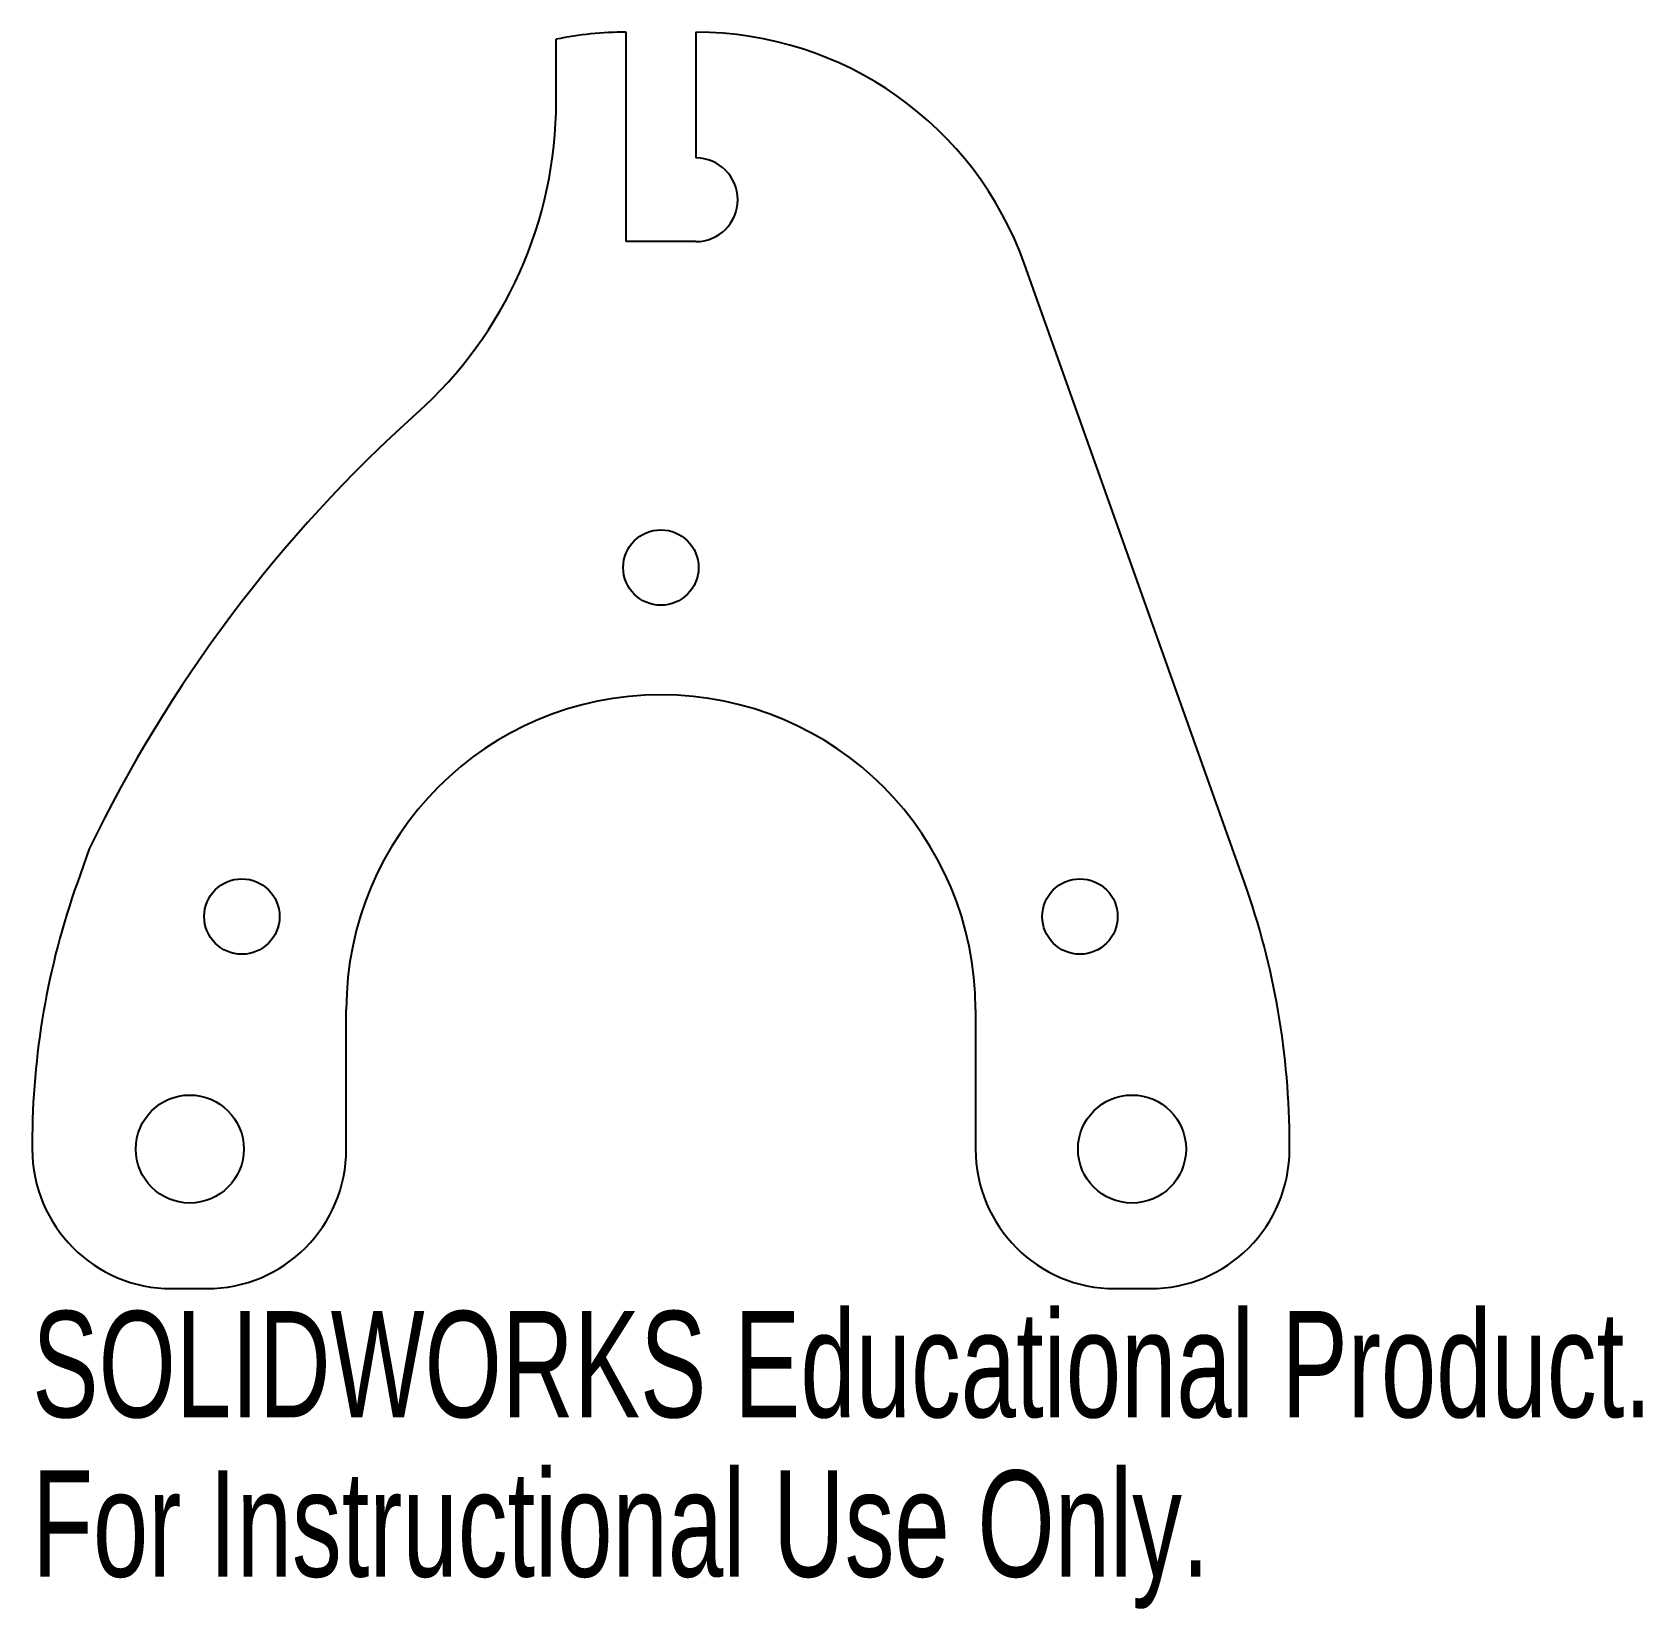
# Model space of a CAD drawing. Header units: inches. Extents: x -1.13 to 1.76, y -1.07 to 1.75.
import ezdxf

# ---------------------------------------------------------------- set-up
doc = ezdxf.new("R2010")
doc.units = ezdxf.units.IN
doc.header["$MEASUREMENT"] = 0
doc.styles.add('SLDTEXTSTYLE0', font='TXT', dxfattribs={"width": 0.7})

msp = doc.modelspace()

# ---------------------------------------------------------------- linework, layer by layer
at = {"color": 7, "linetype": 'Continuous', "lineweight": 25}
for p, q in [((-0.1875, 1.6262), (-0.1875, 1.7374)), ((-0.0625, 1.375), (-0.0625, 1.75)), ((0.0625, 1.75), (0.0625, 1.525)), ((0.0625, 1.375), (-0.0625, 1.375)), ((1.045, 0.2276), (0.6514, 1.3344)), ((-1.0238, 0.2874), (-1.045, 0.2276)), ((-0.5635, -0.25), (-0.5635, 0)), ((0.5635, 0), (0.5635, -0.25)), ((-1.126, -0.2416), (-1.126, -0.25)), ((1.126, -0.25), (1.126, -0.2416)), ((-0.876, -0.5), (-0.8135, -0.5)), ((0.8135, -0.5), (0.876, -0.5))]:
    msp.add_line(p, q, dxfattribs=at)
for centre, radius in [((0, 0.7913), 0.0675), ((-0.7505, 0.1663), 0.0675), ((0.7505, 0.1663), 0.0675), ((-0.8438, -0.25), 0.0967), ((0.8438, -0.25), 0.0967)]:
    msp.add_circle(centre, radius, dxfattribs=at)
for centre, radius, start, end in [((-0.0625, 1.125), 0.625, 90, 101.537), ((0.0625, 1.125), 0.625, 19.5796, 90), ((-0.9375, 1.6262), 0.75, 311.8103, 0), ((0.0625, 1.45), 0.075, 270, 90), ((1.2292, -0.7962), 2.5, 131.8103, 154.3138), ((0, 0), 0.5635, 0, 180), ((0.274, -0.2416), 1.4, 160.4204, 180), ((-0.274, -0.2416), 1.4, 0, 19.5796), ((-0.876, -0.25), 0.25, 180, 270), ((-0.8135, -0.25), 0.25, 270, 0), ((0.8135, -0.25), 0.25, 180, 270), ((0.876, -0.25), 0.25, 270, 0)]:
    msp.add_arc(centre, radius, start, end, dxfattribs=at)

# ---------------------------------------------------------------- texts
at = {"color": 7, "linetype": 'Continuous', "char_height": 0.1903, "attachment_point": 1, "style": 'SLDTEXTSTYLE0'}
for s, insert in [('SOLIDWORKS Educational Product.', (-1.126, -0.5401)), ('For Instructional Use Only.', (-1.126, -0.8256))]:
    msp.add_mtext(s, dxfattribs=dict(at, insert=insert))

doc.saveas('drawing.dxf')
